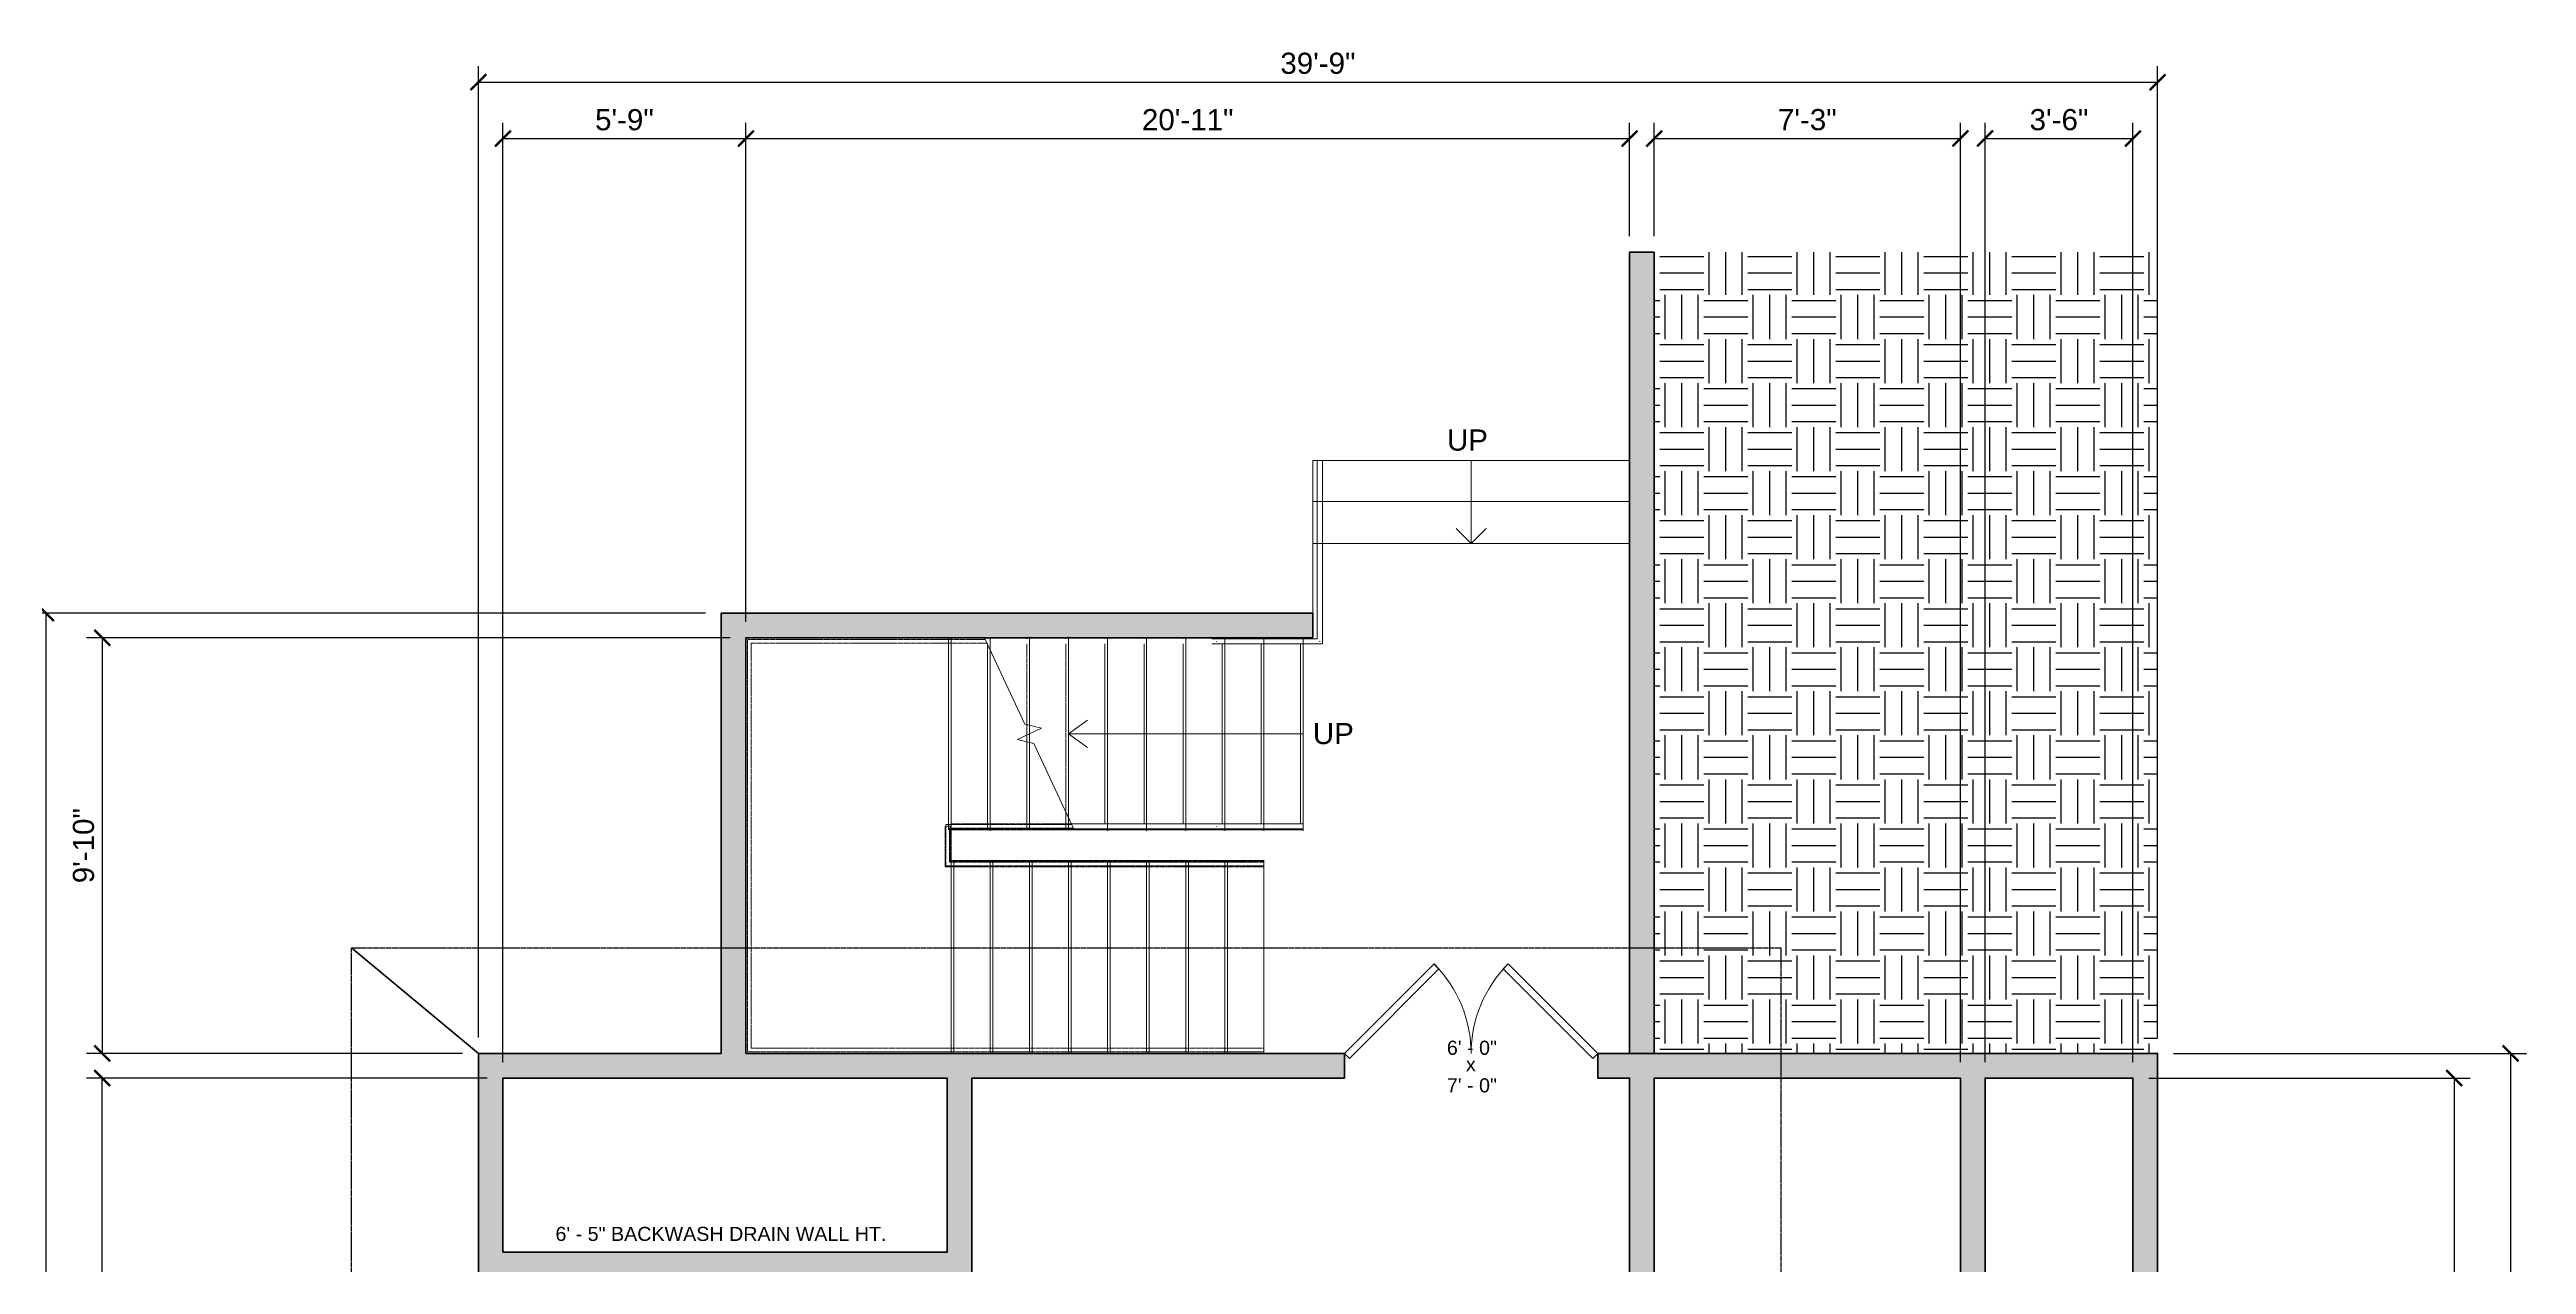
# Model space of a CAD drawing. Header units: inches. Extents: x -2078 to 106214, y -964 to 6385.
# Drawn here: x 54724 to 55427, y 4193 to 4538 of the extents above; entities that cross this region are included whole.
import ezdxf

# ---------------------------------------------------------------- set-up
doc = ezdxf.new("R2010")
doc.units = ezdxf.units.IN
doc.header["$MEASUREMENT"] = 0
doc.linetypes.add('HIDDEN2', pattern=[0.1875, 0.125, -0.0625])
doc.linetypes.add('Overhead 1_16_', pattern=[0.101562, 0.0625, -0.039062])
for name, color, linetype, lineweight in [('A-ANNO', 2, 'Continuous', 5), ('A-ANNO-DIMS', 1, 'Continuous', 9), ('A-DETL-THIN', 151, 'Continuous', 9), ('A-DOOR', 1, 'Continuous', 18), ('A-FLOR', 6, 'Continuous', 18), ('A-HIDDEN', 2, 'HIDDEN2', 18), ('A-RAILING', 4, 'Continuous', 9), ('A-STRS', 4, 'Continuous', 9), ('A-STRS-MBND', 31, 'Overhead 1_16_', 9), ('A-WALL', 3, 'Continuous', 40), ('S-STRS-MBND', 31, 'Continuous', 9)]:
    doc.layers.add(name, color=color, linetype=linetype, lineweight=lineweight)
doc.layers.add('A-HATCH', color=9, linetype='Continuous')
doc.styles.add('Arial', font='arial.ttf')
doc.styles.add('Arial_1', font='arial.ttf', dxfattribs={"height": 0.0625})
doc.styles.add('Arial_2', font='arial.ttf', dxfattribs={"height": 3})
doc.styles.add('JC', font='arial.ttf', dxfattribs={"height": 0.125})
doc.dimstyles.new('JC-DIMS', dxfattribs={"dimtxt": 0.125, "dimasz": 0.09375, "dimexe": 0.09375, "dimexo": 0.09375, "dimgap": 0.046875, "dimtad": 1, "dimdec": 1, "dimzin": 0, "dimdsep": 46, "dimlunit": 4, "dimtxsty": 'JC', "dimblk": 'ARCHTICK', "dimcen": 0.09, "dimclrd": 1, "dimclre": 1, "dimclrt": 256, "dimadec": 0, "dimazin": 0, "dimtfac": 1, "dimtdec": 1, "dimtofl": 0, "dimtmove": 1, "dimatfit": 3, "dimfxl": 1, "dimtolj": 1, "dimtzin": 0, "dimarcsym": 0})

# ---------------------------------------------------------------- blocks, each defined once
blk = doc.blocks.new('JC_DOUBLE DOOR - DOUBLE DOOR-1523636-4-1st Floor  - Pool House')
at = {"layer": 'A-DOOR', "lineweight": 30}
for p, q in [((-36, 3.5), (-10.54, 28.96)), ((-10.54, 28.96), (-9.13, 27.54)), ((10.54, 28.96), (9.13, 27.54)), ((36, 3.5), (10.54, 28.96)), ((-9.13, 27.54), (-34.59, 2.09)), ((9.13, 27.54), (34.59, 2.09)), ((-34.59, 2.09), (-36, 3.5)), ((34.59, 2.09), (36, 3.5))]:
    blk.add_line(p, q, dxfattribs=at)
at = {"layer": 'A-DOOR', "lineweight": 9}
for centre, start, end in [((-36, 3.5), 0, 45), ((36, 3.5), 135, 180)]:
    blk.add_arc(centre, 36, start, end, dxfattribs=at)
blk = doc.blocks.new('Railing - Railing-1532614-4-1st Floor  - Pool House')
at = {"layer": 'A-RAILING', "linetype": 'HIDDEN2'}
for p, q in [((-918.1, -1176.63), (-918.1, -1293.63)), ((-860.29, -1176.63), (-918.1, -1176.63)), ((-918.1, -1176.63), (-918.1, -1293.63)), ((-860.29, -1176.63), (-918.1, -1176.63)), ((-918.1, -1176.63), (-918.1, -1293.63)), ((-860.29, -1176.63), (-918.1, -1176.63)), ((-918.1, -1176.63), (-918.1, -1293.63)), ((-860.29, -1176.63), (-918.1, -1176.63)), ((-918.1, -1176.63), (-918.1, -1293.63)), ((-860.29, -1176.63), (-918.1, -1176.63)), ((-917.1, -1177.63), (-917.1, -1292.63)), ((-860.29, -1177.63), (-917.1, -1177.63)), ((-917.1, -1177.63), (-917.1, -1292.63)), ((-860.29, -1177.63), (-917.1, -1177.63)), ((-917.1, -1177.63), (-917.1, -1292.63)), ((-860.29, -1177.63), (-917.1, -1177.63)), ((-917.1, -1177.63), (-917.1, -1292.63)), ((-860.29, -1177.63), (-917.1, -1177.63)), ((-917.1, -1177.63), (-917.1, -1292.63)), ((-860.29, -1177.63), (-917.1, -1177.63)), ((-850.55, -1176.63), (-860.29, -1176.63)), ((-850.55, -1176.63), (-860.29, -1176.63)), ((-850.55, -1176.63), (-860.29, -1176.63)), ((-850.55, -1176.63), (-860.29, -1176.63)), ((-850.55, -1176.63), (-860.29, -1176.63)), ((-850.09, -1177.63), (-860.29, -1177.63)), ((-850.09, -1177.63), (-860.29, -1177.63)), ((-850.09, -1177.63), (-860.29, -1177.63)), ((-850.09, -1177.63), (-860.29, -1177.63)), ((-850.09, -1177.63), (-860.29, -1177.63)), ((-918.1, -1293.63), (-871.39, -1293.63)), ((-918.1, -1293.63), (-871.39, -1293.63)), ((-918.1, -1293.63), (-871.39, -1293.63)), ((-918.1, -1293.63), (-871.39, -1293.63)), ((-918.1, -1293.63), (-871.39, -1293.63)), ((-917.1, -1292.63), (-871.39, -1292.63)), ((-917.1, -1292.63), (-871.39, -1292.63)), ((-917.1, -1292.63), (-871.39, -1292.63)), ((-917.1, -1292.63), (-871.39, -1292.63)), ((-917.1, -1292.63), (-871.39, -1292.63)), ((-871.39, -1292.63), (-771.45, -1292.63)), ((-871.39, -1292.63), (-771.45, -1292.63)), ((-871.39, -1292.63), (-771.45, -1292.63)), ((-871.39, -1292.63), (-771.45, -1292.63)), ((-871.39, -1292.63), (-771.45, -1292.63)), ((-871.39, -1293.63), (-771.45, -1293.63)), ((-871.39, -1293.63), (-771.45, -1293.63)), ((-871.39, -1293.63), (-771.45, -1293.63)), ((-871.39, -1293.63), (-771.45, -1293.63)), ((-871.39, -1293.63), (-771.45, -1293.63)), ((-771.45, -1292.63), (-771.45, -1293.63)), ((-771.45, -1292.63), (-771.45, -1293.63)), ((-771.45, -1292.63), (-771.45, -1293.63)), ((-771.45, -1292.63), (-771.45, -1293.63)), ((-771.45, -1292.63), (-771.45, -1293.63))]:
    blk.add_line(p, q, dxfattribs=at)
blk = doc.blocks.new('Railing - Railing-1532618-4-1st Floor  - Pool House')
at = {"layer": 'A-RAILING', "linetype": 'HIDDEN2'}
for p, q in [((-861.79, -1229.14), (-861.79, -1240.85)), ((-860.29, -1229.14), (-861.79, -1229.14)), ((-861.79, -1229.14), (-861.79, -1240.85)), ((-860.29, -1229.14), (-861.79, -1229.14)), ((-861.79, -1229.14), (-861.79, -1240.85)), ((-860.29, -1229.14), (-861.79, -1229.14)), ((-861.79, -1229.14), (-861.79, -1240.85)), ((-860.29, -1229.14), (-861.79, -1229.14)), ((-861.79, -1229.14), (-861.79, -1240.85)), ((-860.29, -1229.14), (-861.79, -1229.14)), ((-860.79, -1230.14), (-860.79, -1239.85)), ((-860.29, -1230.14), (-860.79, -1230.14)), ((-860.79, -1230.14), (-860.79, -1239.85)), ((-860.29, -1230.14), (-860.79, -1230.14)), ((-860.79, -1230.14), (-860.79, -1239.85)), ((-860.29, -1230.14), (-860.79, -1230.14)), ((-860.79, -1230.14), (-860.79, -1239.85)), ((-860.29, -1230.14), (-860.79, -1230.14)), ((-860.79, -1230.14), (-860.79, -1239.85)), ((-860.29, -1230.14), (-860.79, -1230.14)), ((-826.07, -1229.14), (-860.29, -1229.14)), ((-826.07, -1229.14), (-860.29, -1229.14)), ((-826.07, -1229.14), (-860.29, -1229.14)), ((-826.07, -1229.14), (-860.29, -1229.14)), ((-826.07, -1229.14), (-860.29, -1229.14)), ((-825.6, -1230.14), (-860.29, -1230.14)), ((-825.6, -1230.14), (-860.29, -1230.14)), ((-825.6, -1230.14), (-860.29, -1230.14)), ((-825.6, -1230.14), (-860.29, -1230.14)), ((-825.6, -1230.14), (-860.29, -1230.14)), ((-861.79, -1240.85), (-771.45, -1240.85)), ((-861.79, -1240.85), (-771.45, -1240.85)), ((-861.79, -1240.85), (-771.45, -1240.85)), ((-861.79, -1240.85), (-771.45, -1240.85)), ((-861.79, -1240.85), (-771.45, -1240.85)), ((-860.79, -1239.85), (-771.45, -1239.85)), ((-860.79, -1239.85), (-771.45, -1239.85)), ((-860.79, -1239.85), (-771.45, -1239.85)), ((-860.79, -1239.85), (-771.45, -1239.85)), ((-860.79, -1239.85), (-771.45, -1239.85)), ((-771.45, -1239.85), (-771.45, -1240.85)), ((-771.45, -1239.85), (-771.45, -1240.85)), ((-771.45, -1239.85), (-771.45, -1240.85)), ((-771.45, -1239.85), (-771.45, -1240.85)), ((-771.45, -1239.85), (-771.45, -1240.85))]:
    blk.add_line(p, q, dxfattribs=at)
blk = doc.blocks.new('Top Rail Type - Top Rail_Internal_-1532628-4-1st Floor  - Pool House')
at = {"layer": 'A-RAILING'}
for p, q in [((-760.35, -1176.38), (-786.28, -1176.38)), ((-786.28, -1177.88), (-760.35, -1177.88)), ((-784.94, -1177.21), (-784.94, -1177.05))]:
    blk.add_line(p, q, dxfattribs=at)
at = {"layer": 'A-RAILING', "flags": 128}
blk.add_lwpolyline([(-760.35, -1177.05), (-760.35, -1177.13), (-760.35, -1177.2)], dxfattribs=at)
blk = doc.blocks.new('Top Rail Type - Top Rail_Internal_-1532642-4-1st Floor  - Pool House')
at = {"layer": 'A-RAILING'}
for p, q in [((-760.35, -1228.89), (-786.28, -1228.89)), ((-786.28, -1230.39), (-760.35, -1230.39)), ((-784.94, -1229.71), (-784.94, -1229.56))]:
    blk.add_line(p, q, dxfattribs=at)
at = {"layer": 'A-RAILING', "flags": 128}
blk.add_lwpolyline([(-760.35, -1229.56), (-760.35, -1229.64), (-760.35, -1229.71)], dxfattribs=at)
blk = doc.blocks.new('Top Rail Type - Top Rail_Internal_-V2-4-1st Floor  - Pool House')
at = {"layer": 'A-RAILING', "linetype": 'HIDDEN2'}
for p, q in [((-860.54, -1229.64), (-862.04, -1229.64)), ((-862.04, -1229.64), (-862.04, -1241.1)), ((-860.54, -1229.64), (-860.54, -1239.6)), ((-860.29, -1230.39), (-860.29, -1228.89)), ((-826.19, -1228.89), (-860.29, -1228.89)), ((-825.49, -1230.39), (-860.29, -1230.39)), ((-862.04, -1241.1), (-771.45, -1241.1)), ((-860.54, -1239.6), (-771.45, -1239.6)), ((-771.45, -1239.6), (-771.45, -1241.1))]:
    blk.add_line(p, q, dxfattribs=at)
at = {"layer": 'A-RAILING'}
for p, q in [((-826.19, -1228.89), (-825.49, -1230.39)), ((-760.35, -1228.89), (-826.19, -1228.89)), ((-760.35, -1230.39), (-825.49, -1230.39)), ((-760.35, -1230.39), (-760.35, -1228.89))]:
    blk.add_line(p, q, dxfattribs=at)
blk = doc.blocks.new('Top Rail Type - Top Rail_Internal_-1541675-4-1st Floor  - Pool House')
at = {"layer": 'A-RAILING'}
for p, q in [((-756.35, -1125.83), (-756.35, -1176.38)), ((-755.51, -1125.83), (-755.69, -1125.83)), ((-754.85, -1177.88), (-754.85, -1125.83)), ((-756.35, -1176.38), (-760.35, -1176.38)), ((-760.35, -1177.88), (-754.85, -1177.88))]:
    blk.add_line(p, q, dxfattribs=at)
blk.add_open_spline([(-755.69, -1177.04), (-755.68, -1177.05), (-755.65, -1177.08), (-755.6, -1177.13), (-755.55, -1177.18), (-755.52, -1177.21), (-755.51, -1177.22)], degree=3, knots=[0.46086968, 0.46086968, 0.46086968, 0.46086968, 0.47916667, 0.5, 0.52083333, 0.53913032, 0.53913032, 0.53913032, 0.53913032], dxfattribs=at)
blk = doc.blocks.new('Top Rail Type - Top Rail_Internal_-V3-4-1st Floor  - Pool House')
at = {"layer": 'A-RAILING'}
for p, q in [((-754.85, -1125.83), (-756.35, -1125.83)), ((-756.35, -1125.83), (-756.35, -1176.38)), ((-754.85, -1125.83), (-754.85, -1177.88)), ((-756.35, -1176.38), (-760.35, -1176.38)), ((-754.85, -1177.88), (-760.35, -1177.88))]:
    blk.add_line(p, q, dxfattribs=at)
blk = doc.blocks.new('_ArchTick')
at = {"color": 0, "linetype": 'ByBlock', "const_width": 0.15}
blk.add_lwpolyline([(-0.5, -0.5), (0.5, 0.5)], dxfattribs=at)
blk = doc.blocks.new('*D2028')
at = {"layer": 'A-ANNO-DIMS', "color": 1, "lineweight": -2, "transparency": 16777216}
for p, q in [((54847.92, 4246.37), (54734.1, 4246.37)), ((54738.6, 3806.37), (54738.6, 4246.37)), ((54847.92, 3806.37), (54734.1, 3806.37))]:
    blk.add_line(p, q, dxfattribs=at)
at = {"layer": 'Defpoints', "color": 0, "transparency": 16777216}
for p in [(54738.6, 4246.37), (54852.42, 4246.37), (54852.42, 3806.37)]:
    blk.add_point(p, dxfattribs=at)
at = {"layer": 'A-ANNO-DIMS', "color": 1, "lineweight": -2, "transparency": 16777216, "xscale": 4.5, "yscale": 4.5, "zscale": 4.5}
for p, rotation in [((54738.6, 4246.37), 90), ((54738.6, 3806.37), 270)]:
    blk.add_blockref('_ArchTick', p, dxfattribs=dict(at, rotation=rotation))
at = {"layer": 'A-ANNO-DIMS', "color": 2, "transparency": 16777216, "insert": (54733.28, 4026.37), "char_height": 6, "width": 0.4874, "attachment_point": 5, "rotation": 90, "style": 'JC'}
blk.add_mtext('\\A1;36\'-8"', dxfattribs=at)
blk = doc.blocks.new('*D2032')
at = {"layer": 'A-ANNO-DIMS', "color": 1, "lineweight": -2, "transparency": 16777216}
for p, q in [((55319.9, 4246.37), (55411.2, 4246.37)), ((55406.7, 4246.37), (55406.7, 4077.37)), ((55270.92, 4077.37), (55411.2, 4077.37))]:
    blk.add_line(p, q, dxfattribs=at)
at = {"layer": 'Defpoints', "color": 0, "transparency": 16777216}
for p in [(55315.4, 4246.37), (55266.42, 4077.37), (55406.7, 4077.37)]:
    blk.add_point(p, dxfattribs=at)
at = {"layer": 'A-ANNO-DIMS', "color": 1, "lineweight": -2, "transparency": 16777216, "xscale": 4.5, "yscale": 4.5, "zscale": 4.5}
for p, rotation in [((55406.7, 4246.37), 90), ((55406.7, 4077.37), 270)]:
    blk.add_blockref('_ArchTick', p, dxfattribs=dict(at, rotation=rotation))
at = {"layer": 'A-ANNO-DIMS', "color": 2, "transparency": 16777216, "insert": (55401.44, 4161.87), "char_height": 6, "width": 0.4874, "attachment_point": 5, "rotation": 90, "style": 'JC'}
blk.add_mtext('\\A1;14\'-1"', dxfattribs=at)
blk = doc.blocks.new('*D2036')
at = {"layer": 'A-ANNO-DIMS', "color": 1, "lineweight": -2, "transparency": 16777216}
for p, q in [((54852.42, 4250.87), (54852.42, 4517.61)), ((54921.42, 4375.87), (54921.42, 4517.61)), ((54852.42, 4513.11), (54921.42, 4513.11))]:
    blk.add_line(p, q, dxfattribs=at)
at = {"layer": 'Defpoints', "color": 0, "transparency": 16777216}
for p in [(54921.42, 4513.11), (54921.42, 4371.37), (54852.42, 4246.37)]:
    blk.add_point(p, dxfattribs=at)
at = {"layer": 'A-ANNO-DIMS', "color": 1, "lineweight": -2, "transparency": 16777216, "xscale": 4.5, "yscale": 4.5, "zscale": 4.5, "rotation": 180}
blk.add_blockref('_ArchTick', (54852.42, 4513.11), dxfattribs=at)
at = {"layer": 'A-ANNO-DIMS', "color": 1, "lineweight": -2, "transparency": 16777216, "xscale": 4.5, "yscale": 4.5, "zscale": 4.5}
blk.add_blockref('_ArchTick', (54921.42, 4513.11), dxfattribs=at)
at = {"layer": 'A-ANNO-DIMS', "color": 2, "transparency": 16777216, "insert": (54886.92, 4518.42), "char_height": 6, "width": 0.4008, "attachment_point": 5, "style": 'JC'}
blk.add_mtext('\\A1;5\'-9"', dxfattribs=at)
blk = doc.blocks.new('*D2038')
at = {"layer": 'A-ANNO-DIMS', "color": 1, "lineweight": -2, "transparency": 16777216}
for p, q in [((54921.42, 4375.87), (54921.42, 4517.61)), ((55172.42, 4485.37), (55172.42, 4517.61)), ((54921.42, 4513.11), (55172.42, 4513.11))]:
    blk.add_line(p, q, dxfattribs=at)
at = {"layer": 'Defpoints', "color": 0, "transparency": 16777216}
for p in [(55172.42, 4513.11), (55172.42, 4480.87), (54921.42, 4371.37)]:
    blk.add_point(p, dxfattribs=at)
at = {"layer": 'A-ANNO-DIMS', "color": 1, "lineweight": -2, "transparency": 16777216, "xscale": 4.5, "yscale": 4.5, "zscale": 4.5, "rotation": 180}
blk.add_blockref('_ArchTick', (54921.42, 4513.11), dxfattribs=at)
at = {"layer": 'A-ANNO-DIMS', "color": 1, "lineweight": -2, "transparency": 16777216, "xscale": 4.5, "yscale": 4.5, "zscale": 4.5}
blk.add_blockref('_ArchTick', (55172.42, 4513.11), dxfattribs=at)
at = {"layer": 'A-ANNO-DIMS', "color": 2, "transparency": 16777216, "insert": (55046.92, 4518.42), "char_height": 6, "width": 0.5739, "attachment_point": 5, "style": 'JC'}
blk.add_mtext('\\A1;20\'-11"', dxfattribs=at)
blk = doc.blocks.new('*D2040')
at = {"layer": 'A-ANNO-DIMS', "color": 1, "lineweight": -2, "transparency": 16777216}
for p, q in [((55179.42, 4485.37), (55179.42, 4517.61)), ((55266.42, 4250.87), (55266.42, 4517.61)), ((55179.42, 4513.11), (55266.42, 4513.11))]:
    blk.add_line(p, q, dxfattribs=at)
at = {"layer": 'Defpoints', "color": 0, "transparency": 16777216}
for p in [(55266.42, 4513.11), (55179.42, 4480.87), (55266.42, 4246.37)]:
    blk.add_point(p, dxfattribs=at)
at = {"layer": 'A-ANNO-DIMS', "color": 1, "lineweight": -2, "transparency": 16777216, "xscale": 4.5, "yscale": 4.5, "zscale": 4.5, "rotation": 180}
blk.add_blockref('_ArchTick', (55179.42, 4513.11), dxfattribs=at)
at = {"layer": 'A-ANNO-DIMS', "color": 1, "lineweight": -2, "transparency": 16777216, "xscale": 4.5, "yscale": 4.5, "zscale": 4.5}
blk.add_blockref('_ArchTick', (55266.42, 4513.11), dxfattribs=at)
at = {"layer": 'A-ANNO-DIMS', "color": 2, "transparency": 16777216, "insert": (55222.92, 4518.43), "char_height": 6, "width": 0.4008, "attachment_point": 5, "style": 'JC'}
blk.add_mtext('\\A1;7\'-3"', dxfattribs=at)
blk = doc.blocks.new('*D2042')
at = {"layer": 'A-ANNO-DIMS', "color": 1, "lineweight": -2, "transparency": 16777216}
for p, q in [((55273.42, 4250.87), (55273.42, 4517.61)), ((55315.4, 4250.87), (55315.4, 4517.61)), ((55273.42, 4513.11), (55315.4, 4513.11))]:
    blk.add_line(p, q, dxfattribs=at)
at = {"layer": 'Defpoints', "color": 0, "transparency": 16777216}
for p in [(55315.4, 4513.11), (55273.42, 4246.37), (55315.4, 4246.37)]:
    blk.add_point(p, dxfattribs=at)
at = {"layer": 'A-ANNO-DIMS', "color": 1, "lineweight": -2, "transparency": 16777216, "xscale": 4.5, "yscale": 4.5, "zscale": 4.5, "rotation": 180}
blk.add_blockref('_ArchTick', (55273.42, 4513.11), dxfattribs=at)
at = {"layer": 'A-ANNO-DIMS', "color": 1, "lineweight": -2, "transparency": 16777216, "xscale": 4.5, "yscale": 4.5, "zscale": 4.5}
blk.add_blockref('_ArchTick', (55315.4, 4513.11), dxfattribs=at)
at = {"layer": 'A-ANNO-DIMS', "color": 2, "transparency": 16777216, "insert": (55294.41, 4518.43), "char_height": 6, "width": 0.4008, "attachment_point": 5, "style": 'JC'}
blk.add_mtext('\\A1;3\'-6"', dxfattribs=at)
blk = doc.blocks.new('*D2048')
at = {"layer": 'A-ANNO-DIMS', "color": 1, "lineweight": -2, "transparency": 16777216}
for p, q in [((54916.92, 4371.37), (54734.1, 4371.37)), ((54738.6, 4371.37), (54738.6, 4253.37)), ((54840.92, 4253.37), (54734.1, 4253.37))]:
    blk.add_line(p, q, dxfattribs=at)
at = {"layer": 'Defpoints', "color": 0, "transparency": 16777216}
for p in [(54921.42, 4371.37), (54738.6, 4253.37), (54845.42, 4253.37)]:
    blk.add_point(p, dxfattribs=at)
at = {"layer": 'A-ANNO-DIMS', "color": 1, "lineweight": -2, "transparency": 16777216, "xscale": 4.5, "yscale": 4.5, "zscale": 4.5}
for p, rotation in [((54738.6, 4371.37), 90), ((54738.6, 4253.37), 270)]:
    blk.add_blockref('_ArchTick', p, dxfattribs=dict(at, rotation=rotation))
at = {"layer": 'A-ANNO-DIMS', "color": 2, "transparency": 16777216, "insert": (54733.28, 4312.37), "char_height": 6, "width": 0.4874, "attachment_point": 5, "rotation": 90, "style": 'JC'}
blk.add_mtext('\\A1;9\'-10"', dxfattribs=at)
blk = doc.blocks.new('JC- existing door Tag_quad - JC- existing door Tag_quad-839775-4-1st Floor  - Pool House')
at = {"layer": 'A-ANNO', "insert": (-0.023, 0.038), "char_height": 0.0625, "width": 0.0505, "attachment_point": 1, "style": 'Arial_1', "bg_fill": 3, "box_fill_scale": 1.25, "bg_fill_color": 256, "bg_fill_true_color": 13158600, "bg_fill_transparency": 0}
blk.add_mtext('x', dxfattribs=at)
blk = doc.blocks.new('*D2002')
at = {"layer": 'A-ANNO-DIMS', "color": 1, "lineweight": -2, "transparency": 16777216}
for p, q in [((54909.92, 4378.37), (54718.1, 4378.37)), ((54722.6, 4378.37), (54722.6, 3799.37)), ((54840.92, 3799.37), (54718.1, 3799.37))]:
    blk.add_line(p, q, dxfattribs=at)
at = {"layer": 'Defpoints', "color": 0, "transparency": 16777216}
for p in [(54914.42, 4378.37), (54722.6, 3799.37), (54845.42, 3799.37)]:
    blk.add_point(p, dxfattribs=at)
at = {"layer": 'A-ANNO-DIMS', "color": 1, "lineweight": -2, "transparency": 16777216, "xscale": 4.5, "yscale": 4.5, "zscale": 4.5}
for p, rotation in [((54722.6, 4378.37), 90), ((54722.6, 3799.37), 270)]:
    blk.add_blockref('_ArchTick', p, dxfattribs=dict(at, rotation=rotation))
at = {"layer": 'A-ANNO-DIMS', "color": 2, "transparency": 16777216, "insert": (54717.28, 4088.87), "char_height": 6, "width": 0.4874, "attachment_point": 5, "rotation": 90, "style": 'JC'}
blk.add_mtext('\\A1;48\'-3"', dxfattribs=at)
blk = doc.blocks.new('*D2006')
at = {"layer": 'A-ANNO-DIMS', "color": 1, "lineweight": -2, "transparency": 16777216}
for p, q in [((54845.42, 4257.87), (54845.42, 4533.61)), ((55322.4, 4257.87), (55322.4, 4533.61)), ((54845.42, 4529.11), (55322.4, 4529.11))]:
    blk.add_line(p, q, dxfattribs=at)
at = {"layer": 'Defpoints', "color": 0, "transparency": 16777216}
for p in [(55322.4, 4529.11), (54845.42, 4253.37), (55322.4, 4253.37)]:
    blk.add_point(p, dxfattribs=at)
at = {"layer": 'A-ANNO-DIMS', "color": 1, "lineweight": -2, "transparency": 16777216, "xscale": 4.5, "yscale": 4.5, "zscale": 4.5, "rotation": 180}
blk.add_blockref('_ArchTick', (54845.42, 4529.11), dxfattribs=at)
at = {"layer": 'A-ANNO-DIMS', "color": 1, "lineweight": -2, "transparency": 16777216, "xscale": 4.5, "yscale": 4.5, "zscale": 4.5}
blk.add_blockref('_ArchTick', (55322.4, 4529.11), dxfattribs=at)
at = {"layer": 'A-ANNO-DIMS', "color": 2, "transparency": 16777216, "insert": (55083.91, 4534.43), "char_height": 6, "width": 0.4874, "attachment_point": 5, "style": 'JC'}
blk.add_mtext('\\A1;39\'-9"', dxfattribs=at)
blk = doc.blocks.new('*D2008')
at = {"layer": 'A-ANNO-DIMS', "color": 1, "lineweight": -2, "transparency": 16777216}
for p, q in [((55326.9, 4253.37), (55427.2, 4253.37)), ((55422.7, 4253.37), (55422.7, 3799.37)), ((55326.9, 3799.37), (55427.2, 3799.37))]:
    blk.add_line(p, q, dxfattribs=at)
at = {"layer": 'Defpoints', "color": 0, "transparency": 16777216}
for p in [(55322.4, 4253.37), (55322.4, 3799.37), (55422.7, 3799.37)]:
    blk.add_point(p, dxfattribs=at)
at = {"layer": 'A-ANNO-DIMS', "color": 1, "lineweight": -2, "transparency": 16777216, "xscale": 4.5, "yscale": 4.5, "zscale": 4.5}
for p, rotation in [((55422.7, 4253.37), 90), ((55422.7, 3799.37), 270)]:
    blk.add_blockref('_ArchTick', p, dxfattribs=dict(at, rotation=rotation))
at = {"layer": 'A-ANNO-DIMS', "color": 2, "transparency": 16777216, "insert": (55417.38, 4026.37), "char_height": 6, "width": 0.5739, "attachment_point": 5, "rotation": 90, "style": 'JC'}
blk.add_mtext('\\A1;37\'-10"', dxfattribs=at)

msp = doc.modelspace()

# ---------------------------------------------------------------- hatches: boundary and pattern name
at = {"layer": 'A-HATCH'}
h = msp.add_hatch(color=256, dxfattribs=at)
h.dxf.hatch_style = 1
h.paths.add_polyline_path([(55179.42, 4480.874), (55172.42, 4480.874), (55172.42, 4283.374), (55179.42, 4283.374)])
h.paths.add_polyline_path([(55179.42, 4283.374), (55172.42, 4283.374), (55172.42, 4253.374), (55179.42, 4253.374)])
h = msp.add_hatch(dxfattribs=at)
h.set_pattern_fill('EARTH', color=256, scale=50, style=0)
h.set_pattern_definition([(0, (43293.471, 32.751), (12.5, 12.5), [12.5, -12.5]), (0, (43293.471, 37.438), (12.5, 12.5), [12.5, -12.5]), (0, (43293.471, 42.126), (12.5, 12.5), [12.5, -12.5]), (90, (43295.034, 43.688), (-12.5, 12.5), [12.5, -12.5]), (90, (43299.721, 43.688), (-12.5, 12.5), [12.5, -12.5]), (90, (43304.409, 43.688), (-12.5, 12.5), [12.5, -12.5])])
h.paths.add_polyline_path([(55322.403, 4253.374), (55322.403, 4480.874), (55179.42, 4480.874), (55179.42, 4253.374)])

# ---------------------------------------------------------------- linework, layer by layer
at = {"layer": 'A-ANNO'}
for p, q in [((55127.42, 4398.174), (55127.42, 4421.674)), ((55127.42, 4398.174), (55123.177, 4402.417)), ((55127.42, 4398.174), (55131.662, 4402.417)), ((55013.045, 4344.12), (55018.431, 4348.024)), ((55024.149, 4344.12), (55013.045, 4344.12)), ((55013.045, 4344.12), (55018.431, 4340.217)), ((55035.253, 4344.12), (55024.149, 4344.12)), ((55046.357, 4344.12), (55035.253, 4344.12)), ((55057.461, 4344.12), (55046.357, 4344.12)), ((55068.566, 4344.12), (55057.461, 4344.12)), ((55079.67, 4344.12), (55068.566, 4344.12))]:
    msp.add_line(p, q, dxfattribs=at)
at = {"layer": 'A-DETL-THIN'}
msp.add_line((55179.42, 4253.374), (55322.403, 4253.374), dxfattribs=at)
at = {"layer": 'A-FLOR'}
for p, q in [((55083.67, 4398.174), (55082.42, 4398.174)), ((55082.42, 4398.174), (55082.42, 4378.374))]:
    msp.add_line(p, q, dxfattribs=at)
at = {"layer": 'A-RAILING'}
for p, q in [((54978.982, 4316.867), (54978.982, 4371.374)), ((54979.732, 4316.867), (54979.732, 4371.374)), ((54979.732, 4371.374), (54979.732, 4316.867)), ((54990.086, 4316.867), (54990.086, 4369.542)), ((54990.836, 4371.374), (54990.836, 4316.592)), ((55001.941, 4371.649), (55001.941, 4316.867)), ((55013.045, 4371.649), (55013.045, 4316.867)), ((55013.045, 4320.307), (55013.045, 4369.624)), ((55023.399, 4318.617), (55023.399, 4369.624)), ((55024.149, 4371.374), (55024.149, 4316.592)), ((55024.149, 4318.617), (55024.149, 4369.624)), ((55034.503, 4318.617), (55034.503, 4369.624)), ((55035.253, 4371.374), (55035.253, 4316.592)), ((55035.253, 4318.617), (55035.253, 4369.624)), ((55045.607, 4318.617), (55045.607, 4369.624)), ((55046.357, 4371.374), (55046.357, 4316.592)), ((55046.357, 4318.617), (55046.357, 4369.624)), ((55056.711, 4318.617), (55056.711, 4369.624)), ((55057.461, 4371.374), (55057.461, 4316.592)), ((55057.461, 4318.617), (55057.461, 4369.624)), ((55067.816, 4318.617), (55067.816, 4369.624)), ((55068.566, 4371.374), (55068.566, 4316.592)), ((55068.566, 4318.617), (55068.566, 4369.624)), ((55078.92, 4318.617), (55078.92, 4369.624)), ((55079.67, 4371.374), (55079.67, 4316.592)), ((55079.67, 4318.617), (55079.67, 4369.624)), ((54990.836, 4316.867), (54990.836, 4367.933)), ((55001.191, 4343.771), (55001.191, 4346.713)), ((55001.191, 4316.867), (55001.191, 4341.892)), ((55001.941, 4316.867), (55001.941, 4341.71)), ((55012.295, 4316.867), (55012.295, 4321.916)), ((55013.045, 4316.867), (55013.045, 4320.307)), ((54979.732, 4316.867), (54979.732, 4308.156)), ((55014.649, 4316.867), (54979.732, 4316.867)), ((55079.67, 4316.867), (54979.732, 4316.867)), ((55024.149, 4316.867), (55014.649, 4316.867)), ((55023.399, 4316.867), (55023.399, 4317.117)), ((55024.149, 4316.867), (55024.149, 4317.117)), ((55035.253, 4316.867), (55024.149, 4316.867)), ((55034.503, 4316.867), (55034.503, 4317.117)), ((55035.253, 4316.867), (55035.253, 4317.117)), ((55046.357, 4316.867), (55035.253, 4316.867)), ((55045.607, 4316.867), (55045.607, 4317.117)), ((55046.357, 4316.867), (55046.357, 4317.117)), ((55057.461, 4316.867), (55046.357, 4316.867)), ((55056.711, 4316.867), (55056.711, 4317.117)), ((55057.461, 4316.867), (55057.461, 4317.117)), ((55068.566, 4316.867), (55057.461, 4316.867)), ((55067.816, 4316.867), (55067.816, 4317.117)), ((55068.566, 4316.867), (55068.566, 4317.117)), ((55079.67, 4316.867), (55068.566, 4316.867)), ((55078.92, 4316.867), (55078.92, 4317.117)), ((55079.67, 4316.867), (55079.67, 4317.117)), ((54979.732, 4308.156), (55068.566, 4308.156)), ((54979.732, 4308.156), (54979.732, 4253.374)), ((54979.732, 4308.156), (54979.732, 4253.374)), ((54979.732, 4308.156), (55068.566, 4308.156)), ((54980.482, 4308.156), (54980.482, 4253.374)), ((54990.836, 4308.156), (54990.836, 4253.374)), ((54990.836, 4308.156), (54990.836, 4253.374)), ((54991.586, 4308.156), (54991.586, 4253.374)), ((55001.941, 4308.156), (55001.941, 4253.374)), ((55001.941, 4308.156), (55001.941, 4253.374)), ((55002.691, 4308.156), (55002.691, 4253.374)), ((55013.045, 4308.156), (55013.045, 4253.374)), ((55013.045, 4308.156), (55013.045, 4253.374)), ((55013.795, 4308.156), (55013.795, 4253.374)), ((55024.149, 4308.156), (55024.149, 4253.374)), ((55024.149, 4308.156), (55024.149, 4253.374)), ((55024.899, 4308.156), (55024.899, 4253.374)), ((55035.253, 4308.156), (55035.253, 4253.374)), ((55035.253, 4308.156), (55035.253, 4253.374)), ((55036.003, 4308.156), (55036.003, 4253.374)), ((55046.357, 4308.156), (55046.357, 4253.374)), ((55046.357, 4308.156), (55046.357, 4253.374)), ((55047.107, 4308.156), (55047.107, 4253.374)), ((55057.461, 4308.156), (55057.461, 4253.374)), ((55057.461, 4308.156), (55057.461, 4253.374)), ((55058.211, 4308.156), (55058.211, 4253.374)), ((55068.566, 4308.156), (55068.566, 4253.374)), ((55068.566, 4308.156), (55068.566, 4253.374))]:
    msp.add_line(p, q, dxfattribs=at)
at = {"layer": 'A-STRS', "lineweight": 9}
for p, q in [((55082.42, 4421.674), (55172.42, 4421.674)), ((55082.42, 4421.674), (55082.42, 4371.557)), ((55082.42, 4410.046), (55172.42, 4410.046)), ((55082.42, 4398.174), (55172.42, 4398.174))]:
    msp.add_line(p, q, dxfattribs=at)
at = {"layer": 'A-STRS'}
for p, q in [((55172.42, 4398.174), (55085.17, 4398.174)), ((54990.836, 4371.374), (54989.232, 4371.374)), ((54990.836, 4371.124), (54990.836, 4371.374)), ((54990.836, 4367.933), (54990.836, 4369.624)), ((55001.941, 4371.124), (55001.941, 4371.374)), ((55001.941, 4346.531), (55001.941, 4369.624)), ((55013.045, 4371.124), (55013.045, 4371.374)), ((55024.149, 4371.124), (55024.149, 4371.374)), ((55035.253, 4371.124), (55035.253, 4371.374)), ((55046.357, 4371.124), (55046.357, 4371.374)), ((55057.461, 4371.124), (55057.461, 4371.374)), ((55068.566, 4371.124), (55068.566, 4371.374)), ((55079.67, 4371.124), (55079.67, 4371.374)), ((55001.941, 4341.71), (55001.941, 4344.12))]:
    msp.add_line(p, q, dxfattribs=at)
at = {"layer": 'A-STRS', "linetype": 'HIDDEN2'}
for p, q in [((54990.086, 4371.124), (54990.086, 4371.374)), ((54990.086, 4369.542), (54990.086, 4369.624)), ((55001.191, 4371.124), (55001.191, 4371.374)), ((55001.191, 4346.713), (55001.191, 4369.624)), ((55012.295, 4371.124), (55012.295, 4371.374)), ((55012.295, 4321.916), (55012.295, 4369.624)), ((55023.399, 4371.124), (55023.399, 4371.374)), ((55034.503, 4371.124), (55034.503, 4371.374)), ((55045.607, 4371.124), (55045.607, 4371.374)), ((55056.711, 4371.124), (55056.711, 4371.374)), ((55067.816, 4371.124), (55067.816, 4371.374)), ((55078.92, 4371.124), (55078.92, 4371.374)), ((55001.191, 4341.892), (55001.191, 4343.771))]:
    msp.add_line(p, q, dxfattribs=at)
at = {"layer": 'A-STRS-MBND'}
for p, q in [((54921.42, 4364.13), (54921.42, 4253.374)), ((55001.941, 4344.12), (55001.941, 4346.531)), ((54921.42, 4253.374), (55068.566, 4253.374))]:
    msp.add_line(p, q, dxfattribs=at)
at = {"layer": 'A-WALL', "lineweight": 60}
for p, q in [((55179.42, 4480.874), (55172.42, 4480.874)), ((55172.42, 4480.874), (55172.42, 4253.374))]:
    msp.add_line(p, q, dxfattribs=at)
at = {"layer": 'A-WALL'}
for p, q in [((55179.42, 4480.874), (55179.42, 4253.374)), ((54845.42, 4253.374), (54809.42, 4283.374))]:
    msp.add_line(p, q, dxfattribs=at)
at = {"layer": 'A-WALL', "lineweight": 60}
for points in [[(54989.232, 4371.374), (55082.42, 4371.374), (55082.42, 4378.374), (54914.42, 4378.374), (54914.42, 4253.374), (54845.42, 4253.374), (54845.42, 3799.374)], [(54985.62, 4189.993), (54985.62, 4246.374), (55091.42, 4246.374), (55091.42, 4253.374), (54921.42, 4253.374), (54921.42, 4371.374), (54989.232, 4371.374)], [(55322.403, 3799.374), (55322.403, 4253.374), (55163.42, 4253.374), (55163.42, 4246.374), (55172.42, 4246.374), (55172.42, 4030.004)], [(55179.42, 4077.374), (55179.42, 4246.374), (55266.42, 4246.374), (55266.42, 4077.374)], [(55273.42, 4070.374), (55273.42, 4246.374), (55315.403, 4246.374), (55315.403, 3806.374)]]:
    msp.add_lwpolyline(points, dxfattribs=at)
msp.add_lwpolyline([(54978.62, 4246.374), (54978.62, 4196.993), (54852.42, 4196.993), (54852.42, 4246.374)], close=True, dxfattribs=at)
at = {"layer": 'S-STRS-MBND'}
for p, q in [((54989.232, 4371.374), (55000.673, 4346.839)), ((55005.339, 4345.705), (54998.542, 4342.536)), ((54998.542, 4342.536), (55003.208, 4341.401)), ((55000.673, 4346.839), (55005.339, 4345.705)), ((55003.208, 4341.401), (55014.649, 4316.867))]:
    msp.add_line(p, q, dxfattribs=at)

# ---------------------------------------------------------------- block references
at = {"layer": 'A-RAILING'}
for name in ['Top Rail Type - Top Rail_Internal_-1541675-4-1st Floor  - Pool House', 'Top Rail Type - Top Rail_Internal_-V3-4-1st Floor  - Pool House', 'Railing - Railing-1532614-4-1st Floor  - Pool House', 'Top Rail Type - Top Rail_Internal_-1532628-4-1st Floor  - Pool House', 'Top Rail Type - Top Rail_Internal_-V2-4-1st Floor  - Pool House', 'Railing - Railing-1532618-4-1st Floor  - Pool House', 'Top Rail Type - Top Rail_Internal_-1532642-4-1st Floor  - Pool House']:
    msp.add_blockref(name, (55840.019, 5547.502), dxfattribs=at)

# ---------------------------------------------------------------- texts
at = {"layer": 'A-ANNO', "attachment_point": 1}
for s, insert, char_height, width, style in [('UP', (55120.567, 4430.517), 6, 14.342, 'Arial'), ('6\' - 5" BACKWASH DRAIN WALL HT.', (54867.325, 4204.161), 4, 119.18, 'Arial_2')]:
    msp.add_mtext(s, dxfattribs=dict(at, insert=insert, char_height=char_height, width=width, style=style))
at = {"layer": 'A-ANNO', "insert": (55082.461, 4347.201), "char_height": 6, "width": 13.90064, "attachment_point": 1, "line_spacing_factor": 0.941778, "style": 'Arial'}
msp.add_mtext('UP', dxfattribs=at)
at = {"layer": 'A-ANNO', "char_height": 4, "width": 17.978, "attachment_point": 1, "style": 'Arial_2', "bg_fill": 3, "box_fill_scale": 1.25, "bg_fill_color": 256, "bg_fill_true_color": 13158600, "bg_fill_transparency": 0}
for s, insert in [('6\' - 0"', (55120.534, 4257.011)), ('7\' - 0"', (55120.534, 4246.33))]:
    msp.add_mtext(s, dxfattribs=dict(at, insert=insert))

# ---------------------------------------------------------------- dimensions: what is measured, and where the dimension line sits
at = {"layer": 'A-ANNO-DIMS'}
for base, p1, p2, picture, middle in [((54921.42, 4513.11), (54852.42, 4246.374), (54921.42, 4371.374), '*D2036', (54886.92, 4518.424)), ((55172.42, 4513.11), (54921.42, 4371.374), (55172.42, 4480.874), '*D2038', (55046.92, 4518.424)), ((55266.42, 4513.11), (55179.42, 4480.874), (55266.42, 4246.374), '*D2040', (55222.92, 4518.426)), ((55315.403, 4513.11), (55273.42, 4246.374), (55315.403, 4246.374), '*D2042', (55294.412, 4518.426))]:
    dim = msp.add_linear_dim(base=base, p1=p1, p2=p2, dimstyle='JC-DIMS', override={"dimclrt": 2}, dxfattribs=at)
    dim.commit()
    dim.dimension.update_dxf_attribs({"geometry": picture, "text_midpoint": middle})
for base, p1, p2, picture, middle in [((54722.598, 3799.374), (54914.42, 4378.374), (54845.42, 3799.374), '*D2002', (54717.283, 4088.874)), ((54738.598, 4253.374), (54921.42, 4371.374), (54845.42, 4253.374), '*D2048', (54733.285, 4312.374)), ((55422.698, 3799.374), (55322.403, 4253.374), (55322.403, 3799.374), '*D2008', (55417.383, 4026.374)), ((54738.598, 4246.374), (54852.42, 3806.374), (54852.42, 4246.374), '*D2028', (54733.283, 4026.374)), ((55406.698, 4077.374), (55315.403, 4246.374), (55266.42, 4077.374), '*D2032', (55401.436, 4161.874))]:
    dim = msp.add_linear_dim(base=base, p1=p1, p2=p2, angle=90, dimstyle='JC-DIMS', override={"dimclrt": 2}, dxfattribs=at)
    dim.commit()
    dim.dimension.update_dxf_attribs({"geometry": picture, "text_midpoint": middle})

# ---------------------------------------------------------------- next in the draw order: block references
at = {"layer": 'A-DOOR'}
msp.add_blockref('JC_DOUBLE DOOR - DOUBLE DOOR-1523636-4-1st Floor  - Pool House', (55127.42, 4249.874), dxfattribs=at)

# ---------------------------------------------------------------- next in the draw order: block references
at = {"layer": 'A-ANNO', "xscale": 64, "yscale": 64, "zscale": 64}
msp.add_blockref('JC- existing door Tag_quad - JC- existing door Tag_quad-839775-4-1st Floor  - Pool House', (55127.42, 4249.874), dxfattribs=at)

# ---------------------------------------------------------------- next in the draw order: hatches: boundary and pattern name
at = {"layer": 'A-HATCH'}
h = msp.add_hatch(color=256, dxfattribs=at)
h.dxf.hatch_style = 1
h.paths.add_polyline_path([(54921.42, 4253.374), (54921.42, 4371.374), (54989.232, 4371.374), (55082.42, 4371.374), (55082.42, 4378.374), (54914.42, 4378.374), (54914.42, 4253.374), (54845.42, 4253.374), (54845.42, 3799.374), (55322.403, 3799.374), (55322.403, 4253.374), (55163.42, 4253.374), (55163.42, 4246.374), (55172.42, 4246.374), (55172.42, 4030.004), (55179.42, 4030.004), (55179.42, 4070.374), (55207.42, 4070.374), (55207.42, 4077.374), (55179.42, 4077.374), (55179.42, 4246.374), (55266.42, 4246.374), (55266.42, 4077.374), (55243.42, 4077.374), (55243.42, 4070.374), (55273.42, 4070.374), (55273.42, 4246.374), (55315.403, 4246.374), (55315.403, 3806.374), (55179.42, 3806.374), (55179.42, 3982.004), (55172.42, 3982.004), (55172.42, 3806.374), (54852.42, 3806.374), (54852.42, 4189.993), (54985.62, 4189.993), (54985.62, 4246.374), (55091.42, 4246.374), (55091.42, 4253.374)])
h.paths.add_polyline_path([(54978.62, 4246.374), (54978.62, 4196.993), (54852.42, 4196.993), (54852.42, 4246.374)], flags=16)

# ---------------------------------------------------------------- next in the draw order: linework, layer by layer
at = {"layer": 'A-HIDDEN', "lineweight": 30}
msp.add_lwpolyline([(55215.42, 3680.345), (54809.42, 3680.345), (54809.42, 4283.374), (55215.42, 4283.374)], close=True, dxfattribs=at)

# ---------------------------------------------------------------- next in the draw order: dimensions: what is measured, and where the dimension line sits
at = {"layer": 'A-ANNO-DIMS'}
dim = msp.add_linear_dim(base=(55322.403, 4529.11), p1=(54845.42, 4253.374), p2=(55322.403, 4253.374), dimstyle='JC-DIMS', override={"dimclrt": 2}, dxfattribs=at)
dim.commit()
dim.dimension.update_dxf_attribs({"geometry": '*D2006', "text_midpoint": (55083.912, 4534.426)})

doc.saveas('drawing.dxf')
